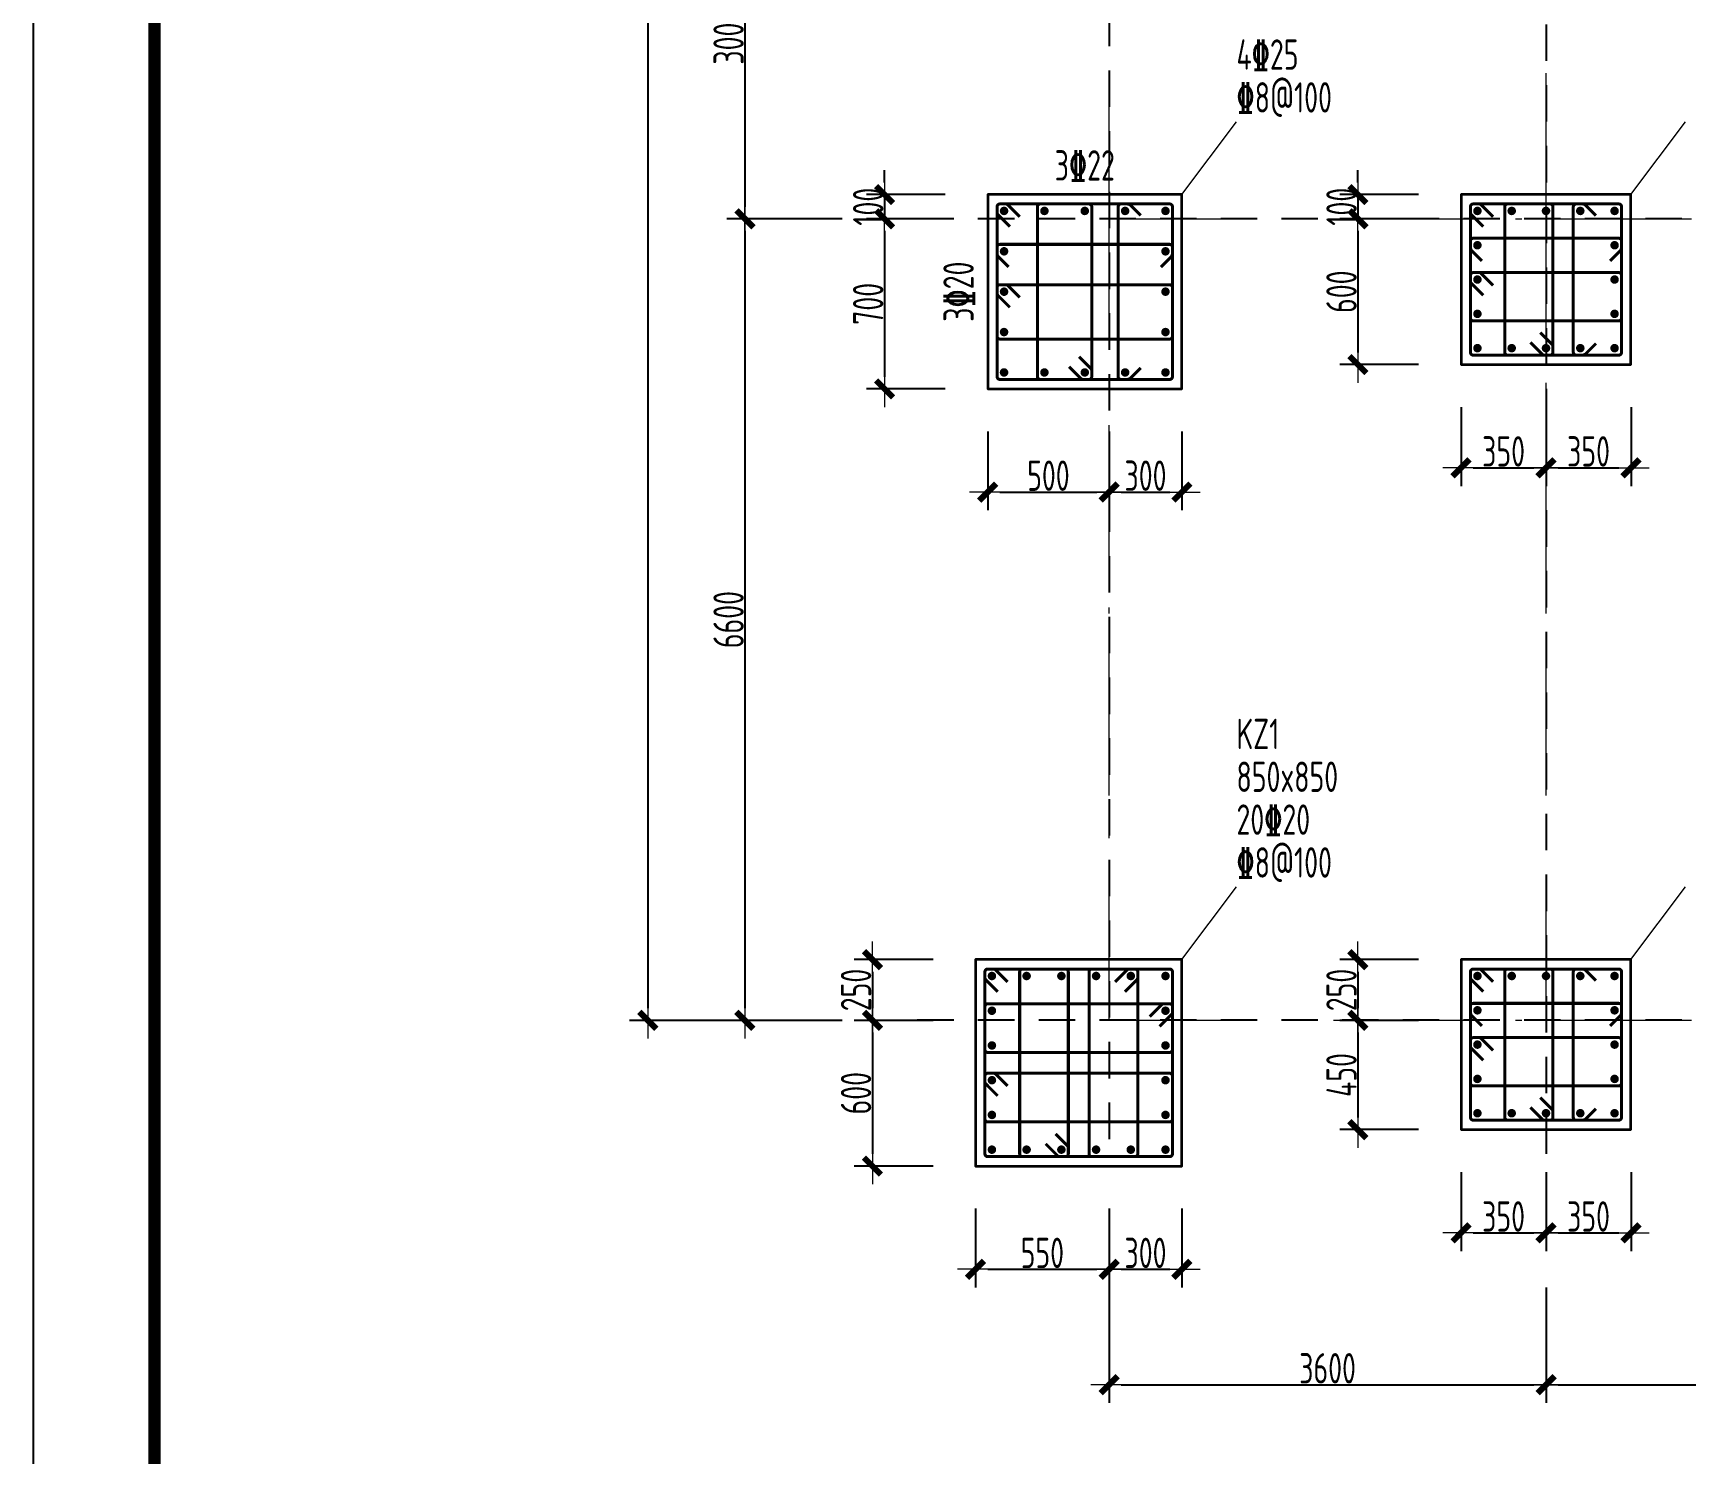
# Model space of a CAD drawing. Header units: millimetres. Extents: x 539196 to 807275, y 431843 to 1156631.
# Drawn here: x 603403 to 617021, y 616789 to 628489 of the extents above; entities that cross this region are included whole.
import ezdxf
from ezdxf.enums import TextEntityAlignment as Align

# ---------------------------------------------------------------- set-up
doc = ezdxf.new("R2010")
doc.units = ezdxf.units.MM
doc.header["$MEASUREMENT"] = 0
for name, pattern in [('DOTE', [2.42, 2, -0.2, 0.02, -0.2]), ('点划线', [1850, 1200, -300, 50, -300]), ('虚线', [500, 300, -200])]:
    doc.linetypes.add(name, pattern=pattern)
doc.layers.add('DOTE', color=1, linetype='DOTE')
doc.layers.add('PUB_TITLE', color=4, linetype='Continuous')
for name, color, linetype, lineweight in [('柱原位标注', 7, 'Continuous', 18), ('柱尺寸标注', 3, 'Continuous', 18), ('柱标注引线', 2, 'Continuous', 18), ('柱箍筋', 1, 'Continuous', 25), ('柱纵筋', 1, 'Continuous', 70), ('柱集中标注', 2, 'Continuous', 18), ('砼柱', 2, 'Continuous', 35), ('网格', 9, '点划线', 18), ('轴线标注', 3, 'Continuous', 18)]:
    doc.layers.add(name, color=color, linetype=linetype, lineweight=lineweight)
doc.styles.add('样式 1_yjk', font='yjkeng.shx', dxfattribs={"width": 0.7, "bigfont": 'yjkchn.shx'})
doc.dimstyles.new('盈建科结构_yjk', dxfattribs={"dimscale": 100, "dimtxt": 2.5, "dimasz": 1, "dimexe": 1.5, "dimexo": 0.625, "dimgap": 0.1, "dimtad": 1, "dimdec": 0, "dimrnd": 1, "dimzin": 0, "dimdsep": 46, "dimtxsty": '样式 1_yjk', "dimblk": '_yjkbk', "dimblk1": 'ARCHTICK', "dimblk2": 'ARCHTICK', "dimcen": 0.09, "dimadec": 0, "dimazin": 0, "dimtfac": 1, "dimtdec": 4, "dimtix": 1, "dimtmove": 2, "dimatfit": 3, "dimfxl": 0, "dimtolj": 1, "dimtzin": 0, "dimarcsym": 0})

# ---------------------------------------------------------------- blocks, each defined once
blk = doc.blocks.new('_yjkbk')
blk.add_line((-1, 0), (1.5, 0))
blk.add_lwpolyline([(-0.7, -0.7, 0.5, 0.5, 0), (0.7, 0.7, 0.5, 0.5, 0)], format="xyseb")
blk = doc.blocks.new('*D2310')
at = {"layer": 'Defpoints', "color": 0}
for p in [(611268, 625559), (612268, 625559), (612268, 624709)]:
    blk.add_point(p, dxfattribs=at)
at = {"layer": '柱尺寸标注', "color": 0, "lineweight": -2}
for p, q in [((611268, 625209), (611268, 624559)), ((612268, 625209), (612268, 624559)), ((611368, 624709), (612168, 624709))]:
    blk.add_line(p, q, dxfattribs=at)
at = {"layer": '柱尺寸标注', "color": 0, "lineweight": -2, "xscale": 100, "yscale": 100, "zscale": 100, "rotation": 180}
blk.add_blockref('_yjkbk', (611268, 624709), dxfattribs=at)
at = {"layer": '柱尺寸标注', "color": 0, "lineweight": -2, "xscale": 100, "yscale": 100, "zscale": 100}
blk.add_blockref('_yjkbk', (612268, 624709), dxfattribs=at)
at = {"layer": '柱尺寸标注', "color": 0, "insert": (611768, 624844), "char_height": 250, "attachment_point": 5, "style": '样式 1_yjk'}
blk.add_mtext('\\A1;500', dxfattribs=at)
blk = doc.blocks.new('_ARCHTICK')
at = {"color": 0, "linetype": 'ByBlock', "const_width": 0.15}
blk.add_lwpolyline([(-0.5, -0.5), (0.5, 0.5)], dxfattribs=at)
blk = doc.blocks.new('*D2311')
at = {"layer": 'Defpoints', "color": 0}
for p in [(612268, 625559), (612868, 625559), (612868, 624709)]:
    blk.add_point(p, dxfattribs=at)
at = {"layer": '柱尺寸标注', "color": 0, "lineweight": -2}
for p, q in [((612268, 625209), (612268, 624559)), ((612868, 625209), (612868, 624559)), ((612368, 624709), (612768, 624709))]:
    blk.add_line(p, q, dxfattribs=at)
at = {"layer": '柱尺寸标注', "color": 0, "lineweight": -2, "xscale": 100, "yscale": 100, "zscale": 100, "rotation": 180}
blk.add_blockref('_yjkbk', (612268, 624709), dxfattribs=at)
at = {"layer": '柱尺寸标注', "color": 0, "lineweight": -2, "xscale": 100, "yscale": 100, "zscale": 100}
blk.add_blockref('_yjkbk', (612868, 624709), dxfattribs=at)
at = {"layer": '柱尺寸标注', "color": 0, "insert": (612568, 624844), "char_height": 250, "attachment_point": 5, "style": '样式 1_yjk'}
blk.add_mtext('\\A1;300', dxfattribs=at)
blk = doc.blocks.new('*D2312')
at = {"layer": 'Defpoints', "color": 0}
for p in [(611268, 627159), (610418, 626959), (611268, 626959)]:
    blk.add_point(p, dxfattribs=at)
at = {"layer": '柱尺寸标注', "color": 0, "lineweight": -2}
for p, q in [((610418, 627259), (610418, 627359)), ((610918, 627159), (610268, 627159)), ((610418, 627159), (610418, 626959)), ((610918, 626959), (610268, 626959)), ((610418, 626859), (610418, 626759))]:
    blk.add_line(p, q, dxfattribs=at)
at = {"layer": '柱尺寸标注', "color": 0, "lineweight": -2, "xscale": 100, "yscale": 100, "zscale": 100}
for p, rotation in [((610418, 627159), 270), ((610418, 626959), 90)]:
    blk.add_blockref('_yjkbk', p, dxfattribs=dict(at, rotation=rotation))
at = {"layer": '柱尺寸标注', "color": 0, "insert": (610283, 627059), "char_height": 250, "attachment_point": 5, "rotation": 90, "style": '样式 1_yjk'}
blk.add_mtext('\\A1;100', dxfattribs=at)
blk = doc.blocks.new('*D2313')
at = {"layer": 'Defpoints', "color": 0}
for p in [(611268, 626959), (610418, 625559), (611268, 625559)]:
    blk.add_point(p, dxfattribs=at)
at = {"layer": '柱尺寸标注', "color": 0, "lineweight": -2}
for p, q in [((610918, 626959), (610268, 626959)), ((610418, 626859), (610418, 625659)), ((610918, 625559), (610268, 625559))]:
    blk.add_line(p, q, dxfattribs=at)
at = {"layer": '柱尺寸标注', "color": 0, "lineweight": -2, "xscale": 100, "yscale": 100, "zscale": 100}
for p, rotation in [((610418, 626959), 90), ((610418, 625559), 270)]:
    blk.add_blockref('_yjkbk', p, dxfattribs=dict(at, rotation=rotation))
at = {"layer": '柱尺寸标注', "color": 0, "insert": (610283, 626259), "char_height": 250, "attachment_point": 5, "rotation": 90, "style": '样式 1_yjk'}
blk.add_mtext('\\A1;700', dxfattribs=at)
blk = doc.blocks.new('*D2314')
at = {"layer": 'Defpoints', "color": 0}
for p in [(611168, 619159), (612268, 619159), (612268, 618309)]:
    blk.add_point(p, dxfattribs=at)
at = {"layer": '柱尺寸标注', "color": 0, "lineweight": -2}
for p, q in [((611168, 618809), (611168, 618159)), ((612268, 618809), (612268, 618159)), ((611268, 618309), (612168, 618309))]:
    blk.add_line(p, q, dxfattribs=at)
at = {"layer": '柱尺寸标注', "color": 0, "lineweight": -2, "xscale": 100, "yscale": 100, "zscale": 100, "rotation": 180}
blk.add_blockref('_yjkbk', (611168, 618309), dxfattribs=at)
at = {"layer": '柱尺寸标注', "color": 0, "lineweight": -2, "xscale": 100, "yscale": 100, "zscale": 100}
blk.add_blockref('_yjkbk', (612268, 618309), dxfattribs=at)
at = {"layer": '柱尺寸标注', "color": 0, "insert": (611718, 618444), "char_height": 250, "attachment_point": 5, "style": '样式 1_yjk'}
blk.add_mtext('\\A1;550', dxfattribs=at)
blk = doc.blocks.new('*D2315')
at = {"layer": 'Defpoints', "color": 0}
for p in [(612268, 619159), (612868, 619159), (612868, 618309)]:
    blk.add_point(p, dxfattribs=at)
at = {"layer": '柱尺寸标注', "color": 0, "lineweight": -2}
for p, q in [((612268, 618809), (612268, 618159)), ((612868, 618809), (612868, 618159)), ((612368, 618309), (612768, 618309))]:
    blk.add_line(p, q, dxfattribs=at)
at = {"layer": '柱尺寸标注', "color": 0, "lineweight": -2, "xscale": 100, "yscale": 100, "zscale": 100, "rotation": 180}
blk.add_blockref('_yjkbk', (612268, 618309), dxfattribs=at)
at = {"layer": '柱尺寸标注', "color": 0, "lineweight": -2, "xscale": 100, "yscale": 100, "zscale": 100}
blk.add_blockref('_yjkbk', (612868, 618309), dxfattribs=at)
at = {"layer": '柱尺寸标注', "color": 0, "insert": (612568, 618444), "char_height": 250, "attachment_point": 5, "style": '样式 1_yjk'}
blk.add_mtext('\\A1;300', dxfattribs=at)
blk = doc.blocks.new('*D2316')
at = {"layer": 'Defpoints', "color": 0}
for p in [(611168, 620859), (610318, 620359), (611168, 620359)]:
    blk.add_point(p, dxfattribs=at)
at = {"layer": '柱尺寸标注', "color": 0, "lineweight": -2}
for p, q in [((610818, 620859), (610168, 620859)), ((610318, 620759), (610318, 620459)), ((610818, 620359), (610168, 620359))]:
    blk.add_line(p, q, dxfattribs=at)
at = {"layer": '柱尺寸标注', "color": 0, "lineweight": -2, "xscale": 100, "yscale": 100, "zscale": 100}
for p, rotation in [((610318, 620859), 90), ((610318, 620359), 270)]:
    blk.add_blockref('_yjkbk', p, dxfattribs=dict(at, rotation=rotation))
at = {"layer": '柱尺寸标注', "color": 0, "insert": (610183, 620609), "char_height": 250, "attachment_point": 5, "rotation": 90, "style": '样式 1_yjk'}
blk.add_mtext('\\A1;250', dxfattribs=at)
blk = doc.blocks.new('*D2317')
at = {"layer": 'Defpoints', "color": 0}
for p in [(611168, 620359), (610318, 619159), (611168, 619159)]:
    blk.add_point(p, dxfattribs=at)
at = {"layer": '柱尺寸标注', "color": 0, "lineweight": -2}
for p, q in [((610818, 620359), (610168, 620359)), ((610318, 620259), (610318, 619259)), ((610818, 619159), (610168, 619159))]:
    blk.add_line(p, q, dxfattribs=at)
at = {"layer": '柱尺寸标注', "color": 0, "lineweight": -2, "xscale": 100, "yscale": 100, "zscale": 100}
for p, rotation in [((610318, 620359), 90), ((610318, 619159), 270)]:
    blk.add_blockref('_yjkbk', p, dxfattribs=dict(at, rotation=rotation))
at = {"layer": '柱尺寸标注', "color": 0, "insert": (610183, 619759), "char_height": 250, "attachment_point": 5, "rotation": 90, "style": '样式 1_yjk'}
blk.add_mtext('\\A1;600', dxfattribs=at)
blk = doc.blocks.new('*D2318')
at = {"layer": 'Defpoints', "color": 0}
for p in [(615168, 625759), (615868, 625759), (615868, 624909)]:
    blk.add_point(p, dxfattribs=at)
at = {"layer": '柱尺寸标注', "color": 0, "lineweight": -2}
for p, q in [((615168, 625409), (615168, 624759)), ((615868, 625409), (615868, 624759)), ((615268, 624909), (615768, 624909))]:
    blk.add_line(p, q, dxfattribs=at)
at = {"layer": '柱尺寸标注', "color": 0, "lineweight": -2, "xscale": 100, "yscale": 100, "zscale": 100, "rotation": 180}
blk.add_blockref('_yjkbk', (615168, 624909), dxfattribs=at)
at = {"layer": '柱尺寸标注', "color": 0, "lineweight": -2, "xscale": 100, "yscale": 100, "zscale": 100}
blk.add_blockref('_yjkbk', (615868, 624909), dxfattribs=at)
at = {"layer": '柱尺寸标注', "color": 0, "insert": (615518, 625044), "char_height": 250, "attachment_point": 5, "style": '样式 1_yjk'}
blk.add_mtext('\\A1;350', dxfattribs=at)
blk = doc.blocks.new('*D2319')
at = {"layer": 'Defpoints', "color": 0}
for p in [(615868, 625759), (616568, 625759), (616568, 624909)]:
    blk.add_point(p, dxfattribs=at)
at = {"layer": '柱尺寸标注', "color": 0, "lineweight": -2}
for p, q in [((615868, 625409), (615868, 624759)), ((616568, 625409), (616568, 624759)), ((615968, 624909), (616468, 624909))]:
    blk.add_line(p, q, dxfattribs=at)
at = {"layer": '柱尺寸标注', "color": 0, "lineweight": -2, "xscale": 100, "yscale": 100, "zscale": 100, "rotation": 180}
blk.add_blockref('_yjkbk', (615868, 624909), dxfattribs=at)
at = {"layer": '柱尺寸标注', "color": 0, "lineweight": -2, "xscale": 100, "yscale": 100, "zscale": 100}
blk.add_blockref('_yjkbk', (616568, 624909), dxfattribs=at)
at = {"layer": '柱尺寸标注', "color": 0, "insert": (616218, 625044), "char_height": 250, "attachment_point": 5, "style": '样式 1_yjk'}
blk.add_mtext('\\A1;350', dxfattribs=at)
blk = doc.blocks.new('*D2320')
at = {"layer": 'Defpoints', "color": 0}
for p in [(615168, 627159), (614318, 626959), (615168, 626959)]:
    blk.add_point(p, dxfattribs=at)
at = {"layer": '柱尺寸标注', "color": 0, "lineweight": -2}
for p, q in [((614318, 627259), (614318, 627359)), ((614818, 627159), (614168, 627159)), ((614318, 627159), (614318, 626959)), ((614818, 626959), (614168, 626959)), ((614318, 626859), (614318, 626759))]:
    blk.add_line(p, q, dxfattribs=at)
at = {"layer": '柱尺寸标注', "color": 0, "lineweight": -2, "xscale": 100, "yscale": 100, "zscale": 100}
for p, rotation in [((614318, 627159), 270), ((614318, 626959), 90)]:
    blk.add_blockref('_yjkbk', p, dxfattribs=dict(at, rotation=rotation))
at = {"layer": '柱尺寸标注', "color": 0, "insert": (614183, 627059), "char_height": 250, "attachment_point": 5, "rotation": 90, "style": '样式 1_yjk'}
blk.add_mtext('\\A1;100', dxfattribs=at)
blk = doc.blocks.new('*D2321')
at = {"layer": 'Defpoints', "color": 0}
for p in [(615168, 626959), (614318, 625759), (615168, 625759)]:
    blk.add_point(p, dxfattribs=at)
at = {"layer": '柱尺寸标注', "color": 0, "lineweight": -2}
for p, q in [((614818, 626959), (614168, 626959)), ((614318, 626859), (614318, 625859)), ((614818, 625759), (614168, 625759))]:
    blk.add_line(p, q, dxfattribs=at)
at = {"layer": '柱尺寸标注', "color": 0, "lineweight": -2, "xscale": 100, "yscale": 100, "zscale": 100}
for p, rotation in [((614318, 626959), 90), ((614318, 625759), 270)]:
    blk.add_blockref('_yjkbk', p, dxfattribs=dict(at, rotation=rotation))
at = {"layer": '柱尺寸标注', "color": 0, "insert": (614183, 626359), "char_height": 250, "attachment_point": 5, "rotation": 90, "style": '样式 1_yjk'}
blk.add_mtext('\\A1;600', dxfattribs=at)
blk = doc.blocks.new('*D2322')
at = {"layer": 'Defpoints', "color": 0}
for p in [(615168, 619459), (615868, 619459), (615868, 618609)]:
    blk.add_point(p, dxfattribs=at)
at = {"layer": '柱尺寸标注', "color": 0, "lineweight": -2}
for p, q in [((615168, 619109), (615168, 618459)), ((615868, 619109), (615868, 618459)), ((615268, 618609), (615768, 618609))]:
    blk.add_line(p, q, dxfattribs=at)
at = {"layer": '柱尺寸标注', "color": 0, "lineweight": -2, "xscale": 100, "yscale": 100, "zscale": 100, "rotation": 180}
blk.add_blockref('_yjkbk', (615168, 618609), dxfattribs=at)
at = {"layer": '柱尺寸标注', "color": 0, "lineweight": -2, "xscale": 100, "yscale": 100, "zscale": 100}
blk.add_blockref('_yjkbk', (615868, 618609), dxfattribs=at)
at = {"layer": '柱尺寸标注', "color": 0, "insert": (615518, 618744), "char_height": 250, "attachment_point": 5, "style": '样式 1_yjk'}
blk.add_mtext('\\A1;350', dxfattribs=at)
blk = doc.blocks.new('*D2323')
at = {"layer": 'Defpoints', "color": 0}
for p in [(615868, 619459), (616568, 619459), (616568, 618609)]:
    blk.add_point(p, dxfattribs=at)
at = {"layer": '柱尺寸标注', "color": 0, "lineweight": -2}
for p, q in [((615868, 619109), (615868, 618459)), ((616568, 619109), (616568, 618459)), ((615968, 618609), (616468, 618609))]:
    blk.add_line(p, q, dxfattribs=at)
at = {"layer": '柱尺寸标注', "color": 0, "lineweight": -2, "xscale": 100, "yscale": 100, "zscale": 100, "rotation": 180}
blk.add_blockref('_yjkbk', (615868, 618609), dxfattribs=at)
at = {"layer": '柱尺寸标注', "color": 0, "lineweight": -2, "xscale": 100, "yscale": 100, "zscale": 100}
blk.add_blockref('_yjkbk', (616568, 618609), dxfattribs=at)
at = {"layer": '柱尺寸标注', "color": 0, "insert": (616218, 618744), "char_height": 250, "attachment_point": 5, "style": '样式 1_yjk'}
blk.add_mtext('\\A1;350', dxfattribs=at)
blk = doc.blocks.new('*D2324')
at = {"layer": 'Defpoints', "color": 0}
for p in [(615168, 620859), (614318, 620359), (615168, 620359)]:
    blk.add_point(p, dxfattribs=at)
at = {"layer": '柱尺寸标注', "color": 0, "lineweight": -2}
for p, q in [((614818, 620859), (614168, 620859)), ((614318, 620759), (614318, 620459)), ((614818, 620359), (614168, 620359))]:
    blk.add_line(p, q, dxfattribs=at)
at = {"layer": '柱尺寸标注', "color": 0, "lineweight": -2, "xscale": 100, "yscale": 100, "zscale": 100}
for p, rotation in [((614318, 620859), 90), ((614318, 620359), 270)]:
    blk.add_blockref('_yjkbk', p, dxfattribs=dict(at, rotation=rotation))
at = {"layer": '柱尺寸标注', "color": 0, "insert": (614183, 620609), "char_height": 250, "attachment_point": 5, "rotation": 90, "style": '样式 1_yjk'}
blk.add_mtext('\\A1;250', dxfattribs=at)
blk = doc.blocks.new('*D2325')
at = {"layer": 'Defpoints', "color": 0}
for p in [(615168, 620359), (614318, 619459), (615168, 619459)]:
    blk.add_point(p, dxfattribs=at)
at = {"layer": '柱尺寸标注', "color": 0, "lineweight": -2}
for p, q in [((614818, 620359), (614168, 620359)), ((614318, 620259), (614318, 619559)), ((614818, 619459), (614168, 619459))]:
    blk.add_line(p, q, dxfattribs=at)
at = {"layer": '柱尺寸标注', "color": 0, "lineweight": -2, "xscale": 100, "yscale": 100, "zscale": 100}
for p, rotation in [((614318, 620359), 90), ((614318, 619459), 270)]:
    blk.add_blockref('_yjkbk', p, dxfattribs=dict(at, rotation=rotation))
at = {"layer": '柱尺寸标注', "color": 0, "insert": (614183, 619909), "char_height": 250, "attachment_point": 5, "rotation": 90, "style": '样式 1_yjk'}
blk.add_mtext('\\A1;450', dxfattribs=at)
blk = doc.blocks.new('*D2374')
at = {"layer": 'Defpoints', "color": 0}
for p in [(612268, 620359), (615868, 620359), (615868, 617359)]:
    blk.add_point(p, dxfattribs=at)
at = {"layer": '轴线标注', "color": 0, "lineweight": -2}
for p, q in [((612268, 618159), (612268, 617209)), ((615868, 618159), (615868, 617209)), ((612368, 617359), (615768, 617359))]:
    blk.add_line(p, q, dxfattribs=at)
at = {"layer": '轴线标注', "color": 0, "lineweight": -2, "xscale": 100, "yscale": 100, "zscale": 100, "rotation": 180}
blk.add_blockref('_yjkbk', (612268, 617359), dxfattribs=at)
at = {"layer": '轴线标注', "color": 0, "lineweight": -2, "xscale": 100, "yscale": 100, "zscale": 100}
blk.add_blockref('_yjkbk', (615868, 617359), dxfattribs=at)
at = {"layer": '轴线标注', "color": 0, "insert": (614068, 617494), "char_height": 250, "attachment_point": 5, "style": '样式 1_yjk'}
blk.add_mtext('\\A1;3600', dxfattribs=at)
blk = doc.blocks.new('*D2376')
at = {"layer": 'Defpoints', "color": 0}
for p in [(615868, 620359), (619668, 620359), (619668, 617359)]:
    blk.add_point(p, dxfattribs=at)
at = {"layer": '轴线标注', "color": 0, "lineweight": -2}
for p, q in [((615868, 618159), (615868, 617209)), ((619668, 618159), (619668, 617209)), ((615968, 617359), (619568, 617359))]:
    blk.add_line(p, q, dxfattribs=at)
at = {"layer": '轴线标注', "color": 0, "lineweight": -2, "xscale": 100, "yscale": 100, "zscale": 100, "rotation": 180}
blk.add_blockref('_yjkbk', (615868, 617359), dxfattribs=at)
at = {"layer": '轴线标注', "color": 0, "lineweight": -2, "xscale": 100, "yscale": 100, "zscale": 100}
blk.add_blockref('_yjkbk', (619668, 617359), dxfattribs=at)
at = {"layer": '轴线标注', "color": 0, "insert": (617768, 617494), "char_height": 250, "attachment_point": 5, "style": '样式 1_yjk'}
blk.add_mtext('\\A1;3800', dxfattribs=at)
blk = doc.blocks.new('*D2404')
at = {"layer": 'Defpoints', "color": 0}
for p in [(612268, 629959), (609268, 626959), (612268, 626959)]:
    blk.add_point(p, dxfattribs=at)
at = {"layer": '轴线标注', "color": 0, "lineweight": -2}
for p, q in [((610068, 629959), (609118, 629959)), ((609268, 629859), (609268, 627059)), ((610068, 626959), (609118, 626959))]:
    blk.add_line(p, q, dxfattribs=at)
at = {"layer": '轴线标注', "color": 0, "lineweight": -2, "xscale": 100, "yscale": 100, "zscale": 100}
for p, rotation in [((609268, 629959), 90), ((609268, 626959), 270)]:
    blk.add_blockref('_yjkbk', p, dxfattribs=dict(at, rotation=rotation))
at = {"layer": '轴线标注', "color": 0, "insert": (609133, 628459), "char_height": 250, "attachment_point": 5, "rotation": 90, "style": '样式 1_yjk'}
blk.add_mtext('\\A1;3000', dxfattribs=at)
blk = doc.blocks.new('*D2406')
at = {"layer": 'Defpoints', "color": 0}
for p in [(612268, 626959), (609268, 620359), (612268, 620359)]:
    blk.add_point(p, dxfattribs=at)
at = {"layer": '轴线标注', "color": 0, "lineweight": -2}
for p, q in [((610068, 626959), (609118, 626959)), ((609268, 626859), (609268, 620459)), ((610068, 620359), (609118, 620359))]:
    blk.add_line(p, q, dxfattribs=at)
at = {"layer": '轴线标注', "color": 0, "lineweight": -2, "xscale": 100, "yscale": 100, "zscale": 100}
for p, rotation in [((609268, 626959), 90), ((609268, 620359), 270)]:
    blk.add_blockref('_yjkbk', p, dxfattribs=dict(at, rotation=rotation))
at = {"layer": '轴线标注', "color": 0, "insert": (609133, 623659), "char_height": 250, "attachment_point": 5, "rotation": 90, "style": '样式 1_yjk'}
blk.add_mtext('\\A1;6600', dxfattribs=at)
blk = doc.blocks.new('*D2408')
at = {"layer": 'Defpoints', "color": 0}
for p in [(612268, 673759), (608468, 620359), (612268, 620359)]:
    blk.add_point(p, dxfattribs=at)
at = {"layer": '轴线标注', "color": 0, "lineweight": -2}
for p, q in [((610068, 673759), (608318, 673759)), ((608468, 673659), (608468, 620459)), ((610068, 620359), (608318, 620359))]:
    blk.add_line(p, q, dxfattribs=at)
at = {"layer": '轴线标注', "color": 0, "lineweight": -2, "xscale": 100, "yscale": 100, "zscale": 100}
for p, rotation in [((608468, 673759), 90), ((608468, 620359), 270)]:
    blk.add_blockref('_yjkbk', p, dxfattribs=dict(at, rotation=rotation))
at = {"layer": '轴线标注', "color": 0, "insert": (608333, 647059), "char_height": 250, "attachment_point": 5, "rotation": 90, "style": '样式 1_yjk'}
blk.add_mtext('\\A1;53400', dxfattribs=at)
blk = doc.blocks.new('jzzw')
at = {"layer": 'DOTE', "color": 1, "linetype": '虚线'}
for p, q in [((917386, 873149), (917386, 834829)), ((913786, 853271), (913786, 834829)), ((913786, 853271), (913786, 834829)), ((913786, 853271), (913786, 834829)), ((952506, 842549), (911886, 842549)), ((952506, 842549), (911886, 842549)), ((952506, 835949), (912186, 835949)), ((952506, 835949), (912186, 835949)), ((952506, 835949), (912186, 835949)), ((952506, 835949), (912186, 835949))]:
    blk.add_line(p, q, dxfattribs=at)

msp = doc.modelspace()

# ---------------------------------------------------------------- linework, layer by layer
at = {"layer": 'PUB_TITLE'}
msp.add_lwpolyline([(603402.6, 600043), (662802.6, 600043), (662802.6, 684143), (603402.6, 684143)], close=True, dxfattribs=at)
at = {"layer": 'PUB_TITLE', "const_width": 100}
msp.add_lwpolyline([(604402.6, 601043), (661802.6, 601043), (661802.6, 681643), (604402.6, 681643)], close=True, dxfattribs=at)
at = {"layer": '柱标注引线'}
for p, q in [((612867.6, 627159.2), (613317.6, 627759.2)), ((616567.6, 627159.2), (617017.6, 627759.2)), ((612867.6, 620859.2), (613317.6, 621459.2)), ((616567.6, 620859.2), (617017.6, 621459.2))]:
    msp.add_line(p, q, dxfattribs=at)
at = {"layer": '柱箍筋', "const_width": 25}
for points in [[(611531.6, 626976.5), (611433.4, 627074.8, 0.1989124), (611416.6, 627081.7), (611368.8, 627081.7, 0.4142136), (611345.1, 627058), (611345.1, 625660.5, 0.4142136), (611368.8, 625636.7), (612766.3, 625636.7, 0.4142136), (612790.1, 625660.5), (612790.1, 627058, 0.4142136), (612766.3, 627081.7), (611368.8, 627081.7, 0.4142136), (611345.1, 627058), (611345.1, 627010.2, 0.1989124), (611352, 626993.5), (611450.3, 626895.2)], [(611938.5, 625742), (612036.8, 625643.7, 0.1989124), (612053.6, 625636.7), (612101.3, 625636.7, 0.4142136), (612125.1, 625660.5), (612125.1, 627058, 0.4142136), (612101.3, 627081.7), (611701.3, 627081.7, 0.4142136), (611677.6, 627058), (611677.6, 625660.5, 0.4142136), (611701.3, 625636.7), (612101.3, 625636.7, 0.4142136), (612125.1, 625660.5), (612125.1, 625708.2, 0.1989124), (612118.1, 625725), (612019.9, 625823.3)], [(612529.1, 625732.1), (612440.7, 625643.7, -0.131362), (612414.1, 625636.7), (612366.3, 625636.7, -0.4142136), (612342.6, 625660.5), (612342.6, 627058, -0.4142136), (612366.3, 627081.7), (612414.1, 627081.7, -0.131362), (612440.7, 627074.8), (612529.1, 626986.4)], [(615431.6, 626976.5), (615333.4, 627074.8, 0.1989124), (615316.6, 627081.7), (615268.8, 627081.7, 0.4142136), (615245.1, 627058), (615245.1, 625860.5, 0.4142136), (615268.8, 625836.7), (616466.3, 625836.7, 0.4142136), (616490.1, 625860.5), (616490.1, 627058, 0.4142136), (616466.3, 627081.7), (615268.8, 627081.7, 0.4142136), (615245.1, 627058), (615245.1, 627010.2, 0.1989124), (615252, 626993.5), (615350.3, 626895.2)], [(615738.5, 625942), (615836.8, 625843.7, 0.1989124), (615853.6, 625836.7), (615901.3, 625836.7, 0.4142136), (615925.1, 625860.5), (615925.1, 627058, 0.4142136), (615901.3, 627081.7), (615551.3, 627081.7, 0.4142136), (615527.6, 627058), (615527.6, 625860.5, 0.4142136), (615551.3, 625836.7), (615901.3, 625836.7, 0.4142136), (615925.1, 625860.5), (615925.1, 625908.2, 0.1989124), (615918.1, 625925), (615819.9, 626023.3)], [(616279.1, 625932.1), (616190.7, 625843.7, -0.131362), (616164.1, 625836.7), (616116.3, 625836.7, -0.4142136), (616092.6, 625860.5), (616092.6, 627058, -0.4142136), (616116.3, 627081.7), (616164.1, 627081.7, -0.131362), (616190.7, 627074.8), (616279.1, 626986.4)], [(611440.4, 626562.7), (611352, 626651.1, -0.131362), (611345.1, 626677.7), (611345.1, 626725.5, -0.4142136), (611368.8, 626749.2), (612766.3, 626749.2, -0.4142136), (612790.1, 626725.5), (612790.1, 626677.7, -0.131362), (612783.1, 626651.1), (612694.7, 626562.7)], [(615340.4, 626612.7), (615252, 626701.1, -0.131362), (615245.1, 626727.7), (615245.1, 626775.5, -0.4142136), (615268.8, 626799.2), (616466.3, 626799.2, -0.4142136), (616490.1, 626775.5), (616490.1, 626727.7, -0.131362), (616483.1, 626701.1), (616394.7, 626612.7)], [(611450.3, 626230.2), (611352, 626328.5, -0.1989124), (611345.1, 626345.2), (611345.1, 626393, -0.4142136), (611368.8, 626416.7), (612766.3, 626416.7, -0.4142136), (612790.1, 626393), (612790.1, 625993, -0.4142136), (612766.3, 625969.2), (611368.8, 625969.2, -0.4142136), (611345.1, 625993), (611345.1, 626393, -0.4142136), (611368.8, 626416.7), (611416.6, 626416.7, -0.1989124), (611433.4, 626409.8), (611531.6, 626311.5)], [(615350.3, 626330.2), (615252, 626428.5, -0.1989124), (615245.1, 626445.2), (615245.1, 626493, -0.4142136), (615268.8, 626516.7), (616466.3, 626516.7, -0.4142136), (616490.1, 626493), (616490.1, 626143, -0.4142136), (616466.3, 626119.2), (615268.8, 626119.2, -0.4142136), (615245.1, 626143), (615245.1, 626493, -0.4142136), (615268.8, 626516.7), (615316.6, 626516.7, -0.1989124), (615333.4, 626509.8), (615431.6, 626411.5)], [(611431.6, 620676.5), (611333.4, 620774.8, 0.1989124), (611316.6, 620781.7), (611268.8, 620781.7, 0.4142136), (611245.1, 620758), (611245.1, 619260.5, 0.4142136), (611268.8, 619236.7), (612766.3, 619236.7, 0.4142136), (612790.1, 619260.5), (612790.1, 620758, 0.4142136), (612766.3, 620781.7), (611268.8, 620781.7, 0.4142136), (611245.1, 620758), (611245.1, 620710.2, 0.1989124), (611252, 620693.5), (611350.3, 620595.2)], [(611745.5, 619342), (611843.8, 619243.7, 0.1989124), (611860.6, 619236.7), (611908.3, 619236.7, 0.4142136), (611932.1, 619260.5), (611932.1, 620758, 0.4142136), (611908.3, 620781.7), (611554.8, 620781.7, 0.4142136), (611531.1, 620758), (611531.1, 619260.5, 0.4142136), (611554.8, 619236.7), (611908.3, 619236.7, 0.4142136), (611932.1, 619260.5), (611932.1, 619308.2, 0.1989124), (611925.1, 619325), (611826.9, 619423.3)], [(612317.5, 620676.5), (612415.8, 620774.8, -0.1989124), (612432.6, 620781.7), (612480.3, 620781.7, -0.4142136), (612504.1, 620758), (612504.1, 619260.5, -0.4142136), (612480.3, 619236.7), (612126.8, 619236.7, -0.4142136), (612103.1, 619260.5), (612103.1, 620758, -0.4142136), (612126.8, 620781.7), (612480.3, 620781.7, -0.4142136), (612504.1, 620758), (612504.1, 620710.2, -0.1989124), (612497.1, 620693.5), (612398.9, 620595.2)], [(615431.6, 620676.5), (615333.4, 620774.8, 0.1989124), (615316.6, 620781.7), (615268.8, 620781.7, 0.4142136), (615245.1, 620758), (615245.1, 619560.5, 0.4142136), (615268.8, 619536.7), (616466.3, 619536.7, 0.4142136), (616490.1, 619560.5), (616490.1, 620758, 0.4142136), (616466.3, 620781.7), (615268.8, 620781.7, 0.4142136), (615245.1, 620758), (615245.1, 620710.2, 0.1989124), (615252, 620693.5), (615350.3, 620595.2)], [(615738.5, 619642), (615836.8, 619543.7, 0.1989124), (615853.6, 619536.7), (615901.3, 619536.7, 0.4142136), (615925.1, 619560.5), (615925.1, 620758, 0.4142136), (615901.3, 620781.7), (615551.3, 620781.7, 0.4142136), (615527.6, 620758), (615527.6, 619560.5, 0.4142136), (615551.3, 619536.7), (615901.3, 619536.7, 0.4142136), (615925.1, 619560.5), (615925.1, 619608.2, 0.1989124), (615918.1, 619625), (615819.9, 619723.3)], [(616279.1, 619632.1), (616190.7, 619543.7, -0.131362), (616164.1, 619536.7), (616116.3, 619536.7, -0.4142136), (616092.6, 619560.5), (616092.6, 620758, -0.4142136), (616116.3, 620781.7), (616164.1, 620781.7, -0.131362), (616190.7, 620774.8), (616279.1, 620686.4)], [(612684.9, 620309.2), (612783.1, 620407.5, 0.1989124), (612790.1, 620424.2), (612790.1, 620472, 0.4142136), (612766.3, 620495.7), (611268.8, 620495.7, 0.4142136), (611245.1, 620472), (611245.1, 620118.5, 0.4142136), (611268.8, 620094.7), (612766.3, 620094.7, 0.4142136), (612790.1, 620118.5), (612790.1, 620472, 0.4142136), (612766.3, 620495.7), (612718.6, 620495.7, 0.1989124), (612701.8, 620488.8), (612603.5, 620390.5)], [(615340.4, 620312.7), (615252, 620401.1, -0.131362), (615245.1, 620427.7), (615245.1, 620475.5, -0.4142136), (615268.8, 620499.2), (616466.3, 620499.2, -0.4142136), (616490.1, 620475.5), (616490.1, 620427.7, -0.131362), (616483.1, 620401.1), (616394.7, 620312.7)], [(615350.3, 620030.2), (615252, 620128.5, -0.1989124), (615245.1, 620145.2), (615245.1, 620193, -0.4142136), (615268.8, 620216.7), (616466.3, 620216.7, -0.4142136), (616490.1, 620193), (616490.1, 619843, -0.4142136), (616466.3, 619819.2), (615268.8, 619819.2, -0.4142136), (615245.1, 619843), (615245.1, 620193, -0.4142136), (615268.8, 620216.7), (615316.6, 620216.7, -0.1989124), (615333.4, 620209.8), (615431.6, 620111.5)], [(611350.3, 619737.2), (611252, 619835.5, -0.1989124), (611245.1, 619852.2), (611245.1, 619900, -0.4142136), (611268.8, 619923.7), (612766.3, 619923.7, -0.4142136), (612790.1, 619900), (612790.1, 619546.5, -0.4142136), (612766.3, 619522.7), (611268.8, 619522.7, -0.4142136), (611245.1, 619546.5), (611245.1, 619900, -0.4142136), (611268.8, 619923.7), (611316.6, 619923.7, -0.1989124), (611333.4, 619916.8), (611431.6, 619818.5)]]:
    msp.add_lwpolyline(points, format="xyb", dxfattribs=at)
at = {"layer": '柱纵筋', "const_width": 35}
for points in [[(611420.1, 627024.2, 1), (611385.1, 627024.2, 1)], [(611752.6, 627024.2, 1), (611717.6, 627024.2, 1)], [(612085.1, 627024.2, 1), (612050.1, 627024.2, 1)], [(612417.6, 627024.2, 1), (612382.6, 627024.2, 1)], [(612750.1, 627024.2, 1), (612715.1, 627024.2, 1)], [(615320.1, 627024.2, 1), (615285.1, 627024.2, 1)], [(615602.6, 627024.2, 1), (615567.6, 627024.2, 1)], [(615885.1, 627024.2, 1), (615850.1, 627024.2, 1)], [(616167.6, 627024.2, 1), (616132.6, 627024.2, 1)], [(616450.1, 627024.2, 1), (616415.1, 627024.2, 1)], [(611420.1, 626691.7, 1), (611385.1, 626691.7, 1)], [(612750.1, 626691.7, 1), (612715.1, 626691.7, 1)], [(615320.1, 626741.7, 1), (615285.1, 626741.7, 1)], [(616450.1, 626741.7, 1), (616415.1, 626741.7, 1)], [(615320.1, 626459.2, 1), (615285.1, 626459.2, 1)], [(616450.1, 626459.2, 1), (616415.1, 626459.2, 1)], [(611420.1, 626359.2, 1), (611385.1, 626359.2, 1)], [(612750.1, 626359.2, 1), (612715.1, 626359.2, 1)], [(615320.1, 626176.7, 1), (615285.1, 626176.7, 1)], [(616450.1, 626176.7, 1), (616415.1, 626176.7, 1)], [(611420.1, 626026.7, 1), (611385.1, 626026.7, 1)], [(612750.1, 626026.7, 1), (612715.1, 626026.7, 1)], [(615320.1, 625894.2, 1), (615285.1, 625894.2, 1)], [(615602.6, 625894.2, 1), (615567.6, 625894.2, 1)], [(615885.1, 625894.2, 1), (615850.1, 625894.2, 1)], [(616167.6, 625894.2, 1), (616132.6, 625894.2, 1)], [(616450.1, 625894.2, 1), (616415.1, 625894.2, 1)], [(611420.1, 625694.2, 1), (611385.1, 625694.2, 1)], [(611752.6, 625694.2, 1), (611717.6, 625694.2, 1)], [(612085.1, 625694.2, 1), (612050.1, 625694.2, 1)], [(612417.6, 625694.2, 1), (612382.6, 625694.2, 1)], [(612750.1, 625694.2, 1), (612715.1, 625694.2, 1)], [(611320.1, 620724.2, 1), (611285.1, 620724.2, 1)], [(611606.1, 620724.2, 1), (611571.1, 620724.2, 1)], [(611892.1, 620724.2, 1), (611857.1, 620724.2, 1)], [(612178.1, 620724.2, 1), (612143.1, 620724.2, 1)], [(612464.1, 620724.2, 1), (612429.1, 620724.2, 1)], [(612750.1, 620724.2, 1), (612715.1, 620724.2, 1)], [(615320.1, 620724.2, 1), (615285.1, 620724.2, 1)], [(615602.6, 620724.2, 1), (615567.6, 620724.2, 1)], [(615885.1, 620724.2, 1), (615850.1, 620724.2, 1)], [(616167.6, 620724.2, 1), (616132.6, 620724.2, 1)], [(616450.1, 620724.2, 1), (616415.1, 620724.2, 1)], [(611320.1, 620438.2, 1), (611285.1, 620438.2, 1)], [(612750.1, 620438.2, 1), (612715.1, 620438.2, 1)], [(615320.1, 620441.7, 1), (615285.1, 620441.7, 1)], [(616450.1, 620441.7, 1), (616415.1, 620441.7, 1)], [(611320.1, 620152.2, 1), (611285.1, 620152.2, 1)], [(612750.1, 620152.2, 1), (612715.1, 620152.2, 1)], [(615320.1, 620159.2, 1), (615285.1, 620159.2, 1)], [(616450.1, 620159.2, 1), (616415.1, 620159.2, 1)], [(611320.1, 619866.2, 1), (611285.1, 619866.2, 1)], [(612750.1, 619866.2, 1), (612715.1, 619866.2, 1)], [(615320.1, 619876.7, 1), (615285.1, 619876.7, 1)], [(616450.1, 619876.7, 1), (616415.1, 619876.7, 1)], [(615320.1, 619594.2, 1), (615285.1, 619594.2, 1)], [(615602.6, 619594.2, 1), (615567.6, 619594.2, 1)], [(615885.1, 619594.2, 1), (615850.1, 619594.2, 1)], [(616167.6, 619594.2, 1), (616132.6, 619594.2, 1)], [(616450.1, 619594.2, 1), (616415.1, 619594.2, 1)], [(611320.1, 619580.2, 1), (611285.1, 619580.2, 1)], [(612750.1, 619580.2, 1), (612715.1, 619580.2, 1)], [(611320.1, 619294.2, 1), (611285.1, 619294.2, 1)], [(611606.1, 619294.2, 1), (611571.1, 619294.2, 1)], [(611892.1, 619294.2, 1), (611857.1, 619294.2, 1)], [(612178.1, 619294.2, 1), (612143.1, 619294.2, 1)], [(612464.1, 619294.2, 1), (612429.1, 619294.2, 1)], [(612750.1, 619294.2, 1), (612715.1, 619294.2, 1)]]:
    msp.add_lwpolyline(points, format="xyb", close=True, dxfattribs=at)
at = {"layer": '砼柱'}
for points in [[(612867.6, 627159.2), (611267.6, 627159.2), (611267.6, 625559.2), (612867.6, 625559.2)], [(616567.6, 627159.2), (615167.6, 627159.2), (615167.6, 625759.2), (616567.6, 625759.2)], [(612867.6, 620859.2), (611167.6, 620859.2), (611167.6, 619159.2), (612867.6, 619159.2)], [(616567.6, 620859.2), (615167.6, 620859.2), (615167.6, 619459.2), (616567.6, 619459.2)]]:
    msp.add_lwpolyline(points, close=True, dxfattribs=at)
at = {"layer": '网格'}
for p, q in [((612267.6, 626959.2), (612267.6, 629959.2)), ((615867.6, 626959.2), (615867.6, 629959.2)), ((612267.6, 620359.2), (612267.6, 626959.2)), ((612267.6, 626959.2), (615867.6, 626959.2)), ((615867.6, 620359.2), (615867.6, 626959.2)), ((615867.6, 626959.2), (619667.6, 626959.2)), ((612267.6, 620359.2), (615867.6, 620359.2)), ((615867.6, 620359.2), (619667.6, 620359.2))]:
    msp.add_line(p, q, dxfattribs=at)

# ---------------------------------------------------------------- block references
msp.add_blockref('jzzw', (-301518.2, -215589.7))

# ---------------------------------------------------------------- texts
at = {"layer": '柱原位标注', "linetype": 'Continuous', "style": '样式 1_yjk', "width": 0.7}
msp.add_text('3\x8422', height=250, dxfattribs=at).set_placement((612067.6, 627199.2), align=Align.BOTTOM_CENTER)
msp.add_text('3\x8420', height=250, rotation=90, dxfattribs=at).set_placement((611227.6, 626359.2), align=Align.BOTTOM_CENTER)
at = {"layer": '柱集中标注', "linetype": 'Continuous', "style": '样式 1_yjk', "width": 0.7}
for s, p in [('4\x8425', (613317.6, 628112)), ('\x848@100', (613317.6, 627759.2)), ('KZ1', (613317.6, 622517.5)), ('850x850', (613317.6, 622164.7)), ('20\x8420', (613317.6, 621812)), ('\x848@100', (613317.6, 621459.2))]:
    msp.add_text(s, height=250, dxfattribs=at).set_placement(p, align=Align.BOTTOM_LEFT)

# ---------------------------------------------------------------- dimensions: what is measured, and where the dimension line sits
at = {"layer": '柱尺寸标注'}
for p1, p2, picture, middle in [((611267.6, 627159.2), (611267.6, 626959.2), '*D2312', (610282.6, 627059.2)), ((615167.6, 627159.2), (615167.6, 626959.2), '*D2320', (614182.6, 627059.2)), ((611267.6, 626959.2), (611267.6, 625559.2), '*D2313', (610282.6, 626259.2)), ((615167.6, 626959.2), (615167.6, 625759.2), '*D2321', (614182.6, 626359.2)), ((615167.6, 625759.2), (615867.6, 625759.2), '*D2318', (615517.6, 625044.2)), ((615867.6, 625759.2), (616567.6, 625759.2), '*D2319', (616217.6, 625044.2)), ((611267.6, 625559.2), (612267.6, 625559.2), '*D2310', (611767.6, 624844.2)), ((612267.6, 625559.2), (612867.6, 625559.2), '*D2311', (612567.6, 624844.2)), ((611167.6, 620859.2), (611167.6, 620359.2), '*D2316', (610182.6, 620609.2)), ((615167.6, 620859.2), (615167.6, 620359.2), '*D2324', (614182.6, 620609.2)), ((611167.6, 620359.2), (611167.6, 619159.2), '*D2317', (610182.6, 619759.2)), ((615167.6, 620359.2), (615167.6, 619459.2), '*D2325', (614182.6, 619909.2)), ((615167.6, 619459.2), (615867.6, 619459.2), '*D2322', (615517.6, 618744.2)), ((615867.6, 619459.2), (616567.6, 619459.2), '*D2323', (616217.6, 618744.2)), ((611167.6, 619159.2), (612267.6, 619159.2), '*D2314', (611717.6, 618444.2)), ((612267.6, 619159.2), (612867.6, 619159.2), '*D2315', (612567.6, 618444.2))]:
    dim = msp.add_aligned_dim(p1=p1, p2=p2, distance=-850, dimstyle='盈建科结构_yjk', override={"dimscale": 100, "dimtxt": 2.5, "dimasz": 1, "dimexe": 1.5, "dimexo": 3.5, "dimgap": 0.1, "dimtad": 1, "dimlfac": 0.5, "dimrnd": 5, "dimdle": 0, "dimfxlon": 0}, dxfattribs=at)
    dim.commit()
    dim.dimension.update_dxf_attribs({"geometry": picture, "text_midpoint": middle})
at = {"layer": '轴线标注'}
for p1, p2, distance, picture, middle in [((612267.6, 673759.2), (612267.6, 620359.2), -3800, '*D2408', (608332.6, 647059.2)), ((612267.6, 629959.2), (612267.6, 626959.2), -3000, '*D2404', (609132.6, 628459.2)), ((612267.6, 626959.2), (612267.6, 620359.2), -3000, '*D2406', (609132.6, 623659.2)), ((612267.6, 620359.2), (615867.6, 620359.2), -3000, '*D2374', (614067.6, 617494.2)), ((615867.6, 620359.2), (619667.6, 620359.2), -3000, '*D2376', (617767.6, 617494.2))]:
    dim = msp.add_aligned_dim(p1=p1, p2=p2, distance=distance, dimstyle='盈建科结构_yjk', override={"dimscale": 100, "dimtxt": 2.5, "dimasz": 1, "dimexe": 1.5, "dimexo": 22, "dimgap": 0.1, "dimtad": 1, "dimlfac": 1, "dimrnd": 5, "dimdle": 0, "dimfxlon": 0}, dxfattribs=at)
    dim.commit()
    dim.dimension.update_dxf_attribs({"geometry": picture, "text_midpoint": middle})

doc.saveas('drawing.dxf')
